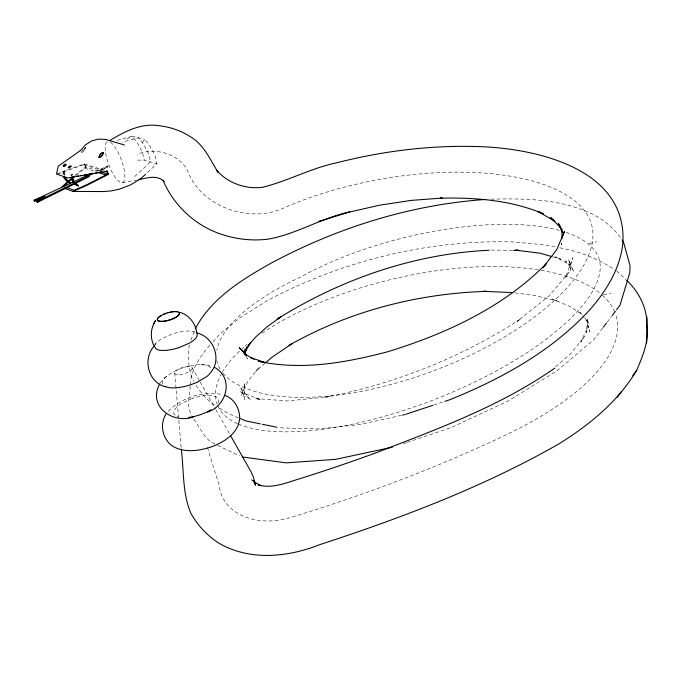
<?xml version="1.0" encoding="UTF-8"?>
<svg xmlns="http://www.w3.org/2000/svg" width="681" height="681" viewBox="0 0 681 681"><rect width="100%" height="100%" fill="white"/><g stroke="black" fill="none" stroke-linecap="round" stroke-linejoin="round"><path stroke-width="0.51" stroke-dasharray="3.4 2.55" d="M64.669 175.196A12.513 11.9 -74 0 1 64.406 172.94L64.031 171.663L62.924 172.055L62.916 173.246A11.305 10.768 -73.8 0 0 63.027 174.438M64.423 171.799L63.316 172.182L63.307 173.383A11.313 10.768 -73.8 0 0 63.418 174.574M70.994 176.03L71.011 174.821L72.526 174.566L71.011 174.821M71.403 176.166L71.411 174.957M64.031 171.663L64.014 172.804A12.505 11.9 -74 0 0 64.278 175.068M72.109 175.579L72.126 174.43M189.258 344.867C187.811 357.219 187.939 369.672 193.617 381.088M190.169 385.982C189.973 395.618 186.083 406.404 191.719 415.223M190.254 384.961C190.833 369.689 200.24 356.01 210.191 344.926M85.559 147.632L83.15 151.284A3.456 1.566 -53.2 0 1 81.66 152.059L81.856 152.238A3.456 1.566 -53.2 0 0 83.346 151.463L85.125 149.292L85.559 147.632A3.686 1.668 -53.2 0 0 85.21 147.751M190.884 340.313L194.86 329.8M81.66 152.059L81.839 151.582M81.856 152.238L82.035 151.752M154.859 345.097L155.94 343.326M82.529 150.773L83.167 149.837M142.261 142.993L144.695 139.341L149.641 145.308L155.174 155.813L156.988 163.712L146.304 173.561M160.146 383.071C165.364 375.384 174.123 371.06 182.619 367.97A25.759 9.432 -17.5 0 1 205.373 365.042L208.871 366.182L210.906 367.995A24.899 9.117 -17.5 0 1 211.323 370.387M82.639 150.118L82.971 149.658M602.6 328.097L593.679 339.785L557.084 370.736L508.494 400.777L451.699 427.353L407.408 442.318M607.06 322.258L611.529 316.418M212.966 341.853L220.61 333.375L240.265 317.576L267.25 300.636C342.211 260.746 427.719 239.738 512.691 241.908L545.37 244.896L555.653 246.99M168.284 411.222C181.921 397.517 203.764 390.307 222.73 394.716M134.676 176.541L150.569 161.916L148.756 154.093L143.257 143.691L138.345 137.775L122.231 142.21M265.156 363.16L255.843 371.281L259.155 367.246L247.773 381.292L241.449 395.15L243.832 389.217L244.428 382.833L244.513 399.807L243.228 393.133L240.121 387.072L250.421 400.011L245.713 395.023L239.763 391.575L261.181 399.917L254.881 398.487L287.637 400.973L329.476 396.674L325.569 397.227C394.827 383.871 461.488 357.499 520.633 318.98L516.998 321.458L548.869 296.133L569.052 272.323L565.213 277.839L572.917 257.665L570.831 264.339L570.746 271.268L568.669 259.163L570.542 265.743L574.202 271.506L565.46 260.976L570.337 265.198L555.432 256.822L560.778 259.163L552.963 256.907M555.645 366.761L570.542 353.822L584.596 336.516L580.765 342.151L588.299 326.063L586.29 332.737L587.771 318.07L587.797 325.024L589.814 331.69L585.651 318.419L589.388 324.071L582.459 315.524M76.051 175.34L86.223 167.194L85.091 164.181L58.668 173.681M97.962 170.948L85.542 166.981L74.876 175.485M126.828 139.094L132.123 136.251L144.695 139.341M95.587 171.527L107.836 165.96L108.168 166.811A671.33 109.564 -22.7 0 1 100.056 170.982M98.541 171.186L108.168 166.811M56.514 174.021L66.423 169.995L84.41 163.968L104.482 170.293M192.221 398.436L181.801 403.229L177.869 406.055A22.95 8.879 -17.7 0 0 174.098 414.022L175.851 415.904L178.235 416.832M403.382 443.68L406.404 442.659M433.788 405.025L444.846 401.381M117.132 140.354L132.123 136.251L137 142.108L142.474 152.416L144.27 160.163L156.988 163.712L153.14 164.504M589.269 243.449L596.871 241.772M401.526 415.333L360.07 424.51L318.538 428.936L282.036 427.932L277.456 427.293M603.528 294.813L611.044 293.247M122.239 182.695L136.6 180.039M490.95 199.192C521.697 198.418 553.764 198.605 582.74 210.046C598.463 215.485 612.032 225.488 621.583 239.125M137.553 160.112L144.27 160.163M491.299 250.063L512.41 250.302M200.657 364.658L207.909 365.161L211.825 366.421M514.938 292.881L534.764 295.486L557.109 301.07L552.129 299.027L570.516 306.688L582.357 314.809M559.765 247.824C578.935 251.383 597.62 258.371 613.879 269.233M195.132 332.158L192.119 331.272A22.482 7.678 -17.3 0 0 172.284 333.996L162.359 338.338A21.758 7.431 -17.3 0 0 154.647 345.659M83.584 164.7L102.516 170.71M84.912 168.267L95.885 171.808M238.503 417.836L229.012 413.912L217.946 407.366M217.648 445.391L239.584 455.895M214.881 443.995L209.705 441.126L204.879 436.189L193.089 417.802M214.549 405.05C206.181 399.56 199.55 391.447 194.596 382.833M582.068 314.188L579.94 312.417L581.829 314.75M252.957 480.871L251.544 479.679L252.906 480.982M616.577 270.817L625.822 279.516M85.542 166.981L84.41 163.968M191.838 367.263L199.661 381.071M200.18 381.998L215.298 408.694M215.817 409.613L229.897 434.469M246.045 356.282L247.467 358.921L246.25 356.291M207.407 447.434L219.325 485.749A59.281 44.486 -17.1 0 0 290.08 517.654A558.122 185.249 -16.5 0 0 509.175 433.329A240.614 96.064 -14.4 0 0 615.471 313.984M174.736 372.967L181.18 448.03M221.717 373.154A195.907 76.383 -13.9 0 0 217.426 383.02A204.428 73.778 -21.3 0 0 217.188 404.276M222.227 372.243A195.907 76.383 -13.9 0 1 240.308 350.357M241.023 349.693A195.907 76.383 -13.9 0 1 247.05 344.424M261.964 333.222A195.907 76.383 -13.9 0 1 513.176 267.139A240.614 96.064 -14.4 0 1 539.088 270.034M541.123 270.374A240.614 96.064 -14.4 0 1 600.685 293.758M602.362 295.196A240.614 96.064 -14.4 0 1 615.105 312.996M238.486 424.101A204.428 73.778 -21.3 0 0 452.865 391.984A204.428 73.778 -21.3 0 0 600.225 268.493A186.526 70.015 -14.2 0 0 565.358 232.144M237.541 423.684A204.428 73.778 -21.3 0 1 217.537 405.178M559.407 230.374A186.526 70.015 -14.2 0 0 301.266 276.665A195.668 71.369 -13.8 0 0 216.83 350.366M222.968 373.179A195.668 71.369 -13.8 0 0 255.46 391.626A199.729 84.648 -20.5 0 0 475.193 352.852A199.729 84.648 -20.5 0 0 591.968 226.143A201.985 86.095 -10.4 0 0 282.649 208.454A63.478 50.122 15.9 0 1 188.492 172.889A35.25 28.398 9.8 0 0 137.043 154.417M220.074 369.068A195.668 71.369 -13.8 0 1 216.847 360.521M110.331 142.278A21.801 6.742 69.7 0 1 124.853 174.94A21.801 6.742 69.7 0 1 111.965 171.901A21.801 6.742 69.7 0 1 107.641 141.639M218.243 402.948A22.95 8.879 -17.7 0 0 218.422 398.845L216.515 397.049L213.264 395.899A23.75 9.194 -17.7 0 0 192.221 398.436M162.768 384.288A24.899 9.108 -17.5 0 1 166.998 376.023M107.836 165.96A671.457 109.309 -22.7 0 1 98.09 170.974M84.282 148.654A3.686 1.668 -53.2 0 1 85.755 147.803M84.086 148.484A3.686 1.668 -53.2 0 1 84.47 148.177M561.697 242.879L561.621 244.93L561.731 242.964M179.367 374.669A9.108 3.294 -17.5 0 0 192.212 368.046A9.108 3.294 -17.5 0 0 178.848 368.864A9.108 3.294 -17.5 0 0 179.367 374.669"/><path stroke-width="1.02" d="M181.274 449.085C184.032 470.588 182.21 493.095 190.944 513.414C197.848 525.621 207.279 535.734 219.103 543.302C250.038 561.084 287.714 557.356 319.781 544.63C402.258 517.662 484.08 486.711 559.569 443.51L563.604 440.905C592.461 422.458 619.012 399.883 636.769 370.2C642.958 355.465 649.342 340.585 646.856 324.216C647.103 307.786 638.574 291.281 626.537 280.266M646.95 317.21L646.695 342.994M561.851 238.784L562.191 229.574M99.154 157.354L99.613 155.115L101.069 153.463A4.231 3.805 -26.1 0 1 103.086 152.646L102.635 154.885L101.18 156.545A4.205 3.78 -26.2 0 1 99.154 157.354L99.222 156.136M103.086 152.646L103.027 153.863M244.862 353.975L247.007 346.51M562.336 237.133L564.413 231.557L556.905 249.348L542.978 267.701M246.684 347.37L244.751 352.511L250.523 342.611L248.08 345.769M195.234 328.829C211.212 298.431 241.874 279.559 270.936 263.258C337.231 227.658 410.464 204.666 485.698 199.448M154.425 322.53C149.786 330.515 150.314 342.177 156.383 349.191L159.328 350.145A22.464 7.67 -17.3 0 0 179.58 347.438L189.71 342.96A21.766 7.431 -17.3 0 0 196.869 333.613M102.788 154.238L101.111 156.4A4.205 3.78 -26.2 0 1 99.085 157.217M99.46 155.762L101.137 153.608A4.231 3.805 -26.1 0 1 103.163 152.791M166.011 414.116C159.414 424.323 162.418 438.615 172.063 445.825C183.768 453.163 198.571 451.026 211.033 446.957C223.921 442.352 238.418 433.397 239.678 418.338C239.789 408.591 234.273 398.462 224.687 395.397M159.703 383.939C147.258 406.531 173.332 424.697 194.034 416.695M154.723 322.028L155.591 320.513L153.429 324.241M154.323 345.982C142.201 358.853 148.211 382.705 165.713 386.885M617.327 397.219L621.106 391.984M632.743 375.767L636.769 370.2M616.569 309.795L620.025 305.139L629.814 272.681L630.027 265.692L623.651 242.47L622.102 239.959M603.238 327.263L606.43 323.092M612.168 315.584L615.352 311.413M544.187 266.245L546.034 263.956C502.944 307.565 445.714 333.911 387.812 351.711C345.922 362.726 301.598 370.702 258.61 361.296L264.773 362.428L250.855 357.653L252.532 358.564M248.216 345.761L255.698 337.01L267.114 326.778L280.827 316.81L277.184 319.108C340.832 279.287 413.912 253.775 489.196 250.233M61.596 187.224L73.25 176.771M63.529 186.33L74.433 176.609M145.538 174.268L140.967 178.49L130.48 184.917L119.115 189.25L111.19 190.918L103.078 191.565L72.944 191.429L64.406 188.262M265.93 362.479L272.136 357.074L292.285 343.565L289.119 345.301C349.055 311.191 417.819 293.451 486.6 291.366L483.527 291.332L512.853 292.609M554.76 368.149C499.914 406.438 436.444 429.464 374.456 453.376C349.685 462.416 324.709 470.886 299.563 478.803C286.309 482.642 272.281 489.06 258.286 484.915M89.373 176.439A671.33 109.564 -22.7 0 1 67.547 187.411L61.571 190.391A671.33 109.564 -22.7 0 1 37.234 202.334L36.876 201.465L45.142 196.205L34.05 200.291L34.399 201.15L43.644 197.745M37.234 202.334L41.362 199.695M207.041 411.911L211.178 409.673M207.228 412.167C226.799 406.165 234.281 378.278 214.668 367.476M109.496 140.678C124.666 131.561 141.163 122.691 159.465 125.764C170.616 127.066 181.444 130.837 190.833 137.017C204.223 145.087 210.148 159.754 218.082 172.293L216.405 170.037C227.522 183.01 245.373 189.369 262.228 187.352C287.561 181.214 310.859 168.207 336.542 162.827C380.645 151.599 426.102 145.598 471.644 146.424L474.589 146.509C532.465 147.351 627.524 167.364 622.851 243.177C620.34 268.025 606.694 290.268 590.682 308.816C552.597 350.8 501.871 378.636 449.869 399.721L444.846 401.381M67.061 187.633L74.238 190.271L86.93 184.662L107.743 174.081L106.423 170.905L107.334 171.195L108.492 174.319L86.921 185.292L72.944 191.429M178.499 312.111A11.381 3.694 -17.2 0 1 175.528 317.542L173.042 318.768A11.73 3.805 -17.2 0 1 159.737 321.313L158.196 320.862A11.381 3.694 -17.2 0 1 161.312 315.414L163.806 314.196A11.637 3.78 -17.2 0 1 166.547 313.158A11.739 3.814 -17.2 0 0 163.78 314.213M34.05 200.291L92.08 173.127M34.399 201.15L39.694 198.622M320.989 220.806L319.048 221.41L349.685 211.927C321.611 217.852 296.839 233.966 268.637 239.065C251.732 241.287 234.46 239.108 218.465 233.268C193.634 224.083 173.272 204.504 162.972 180.201L164.249 181.674M206.207 412.354L200.537 414.635A23.733 9.176 -17.7 0 1 188.731 417.376M405.646 414.312L432.784 405.357M348.681 212.251L379.589 205.194L411.035 200.418L442.258 198.052L440.309 198.18C475.21 197.405 510.98 200.095 543.464 213.851L538.399 211.68L555.015 221.444L550.418 217.341L561.706 228.901M402.565 415.104L404.642 414.644M392.392 447.196L335.537 459.36L286.173 462.867L242.402 456.985M84.401 175.085L86.453 174.702M88.496 174.31L93.62 173.349M138.652 179.656C146.628 178.099 156.732 174.583 163.619 181.078M95.672 172.965L101.563 171.876M107.334 171.195L67.802 177.971L56.514 174.021L58.243 166.164L80.613 150.407L85.542 144.815L91.612 140.958L98.379 139.111L105.385 139.375L124.385 144.951M76.766 176.345L78.656 176.038M80.545 175.732L82.435 175.434M72.092 177.017L73.948 176.771M513.465 250.319L517.688 250.361M518.777 250.327L515.73 250.14L540.254 253.238L551.985 256.626M260.304 423.863L246.096 420.977L240.402 418.619M262.33 424.28L276.537 427.166M258.329 484.974L261.189 485.715L254.379 482.054M180.312 312.451C189.148 315.133 195.702 323.662 196.758 332.762M100.89 171.893L108.492 174.319M98.881 172.778L105.861 175.026M64.95 177.23A12.505 11.9 -74 0 0 65.98 179.222L70.245 183.002L68.96 182.312M72.595 176.873A12.701 12.037 -73.8 0 0 74.501 182.227L78.409 185.922L74.093 182.091A12.692 12.028 -73.8 0 1 73.531 181.112M76.987 185.411L78.409 185.922M68.849 182.499L70.245 183.002M164.632 386.204L168.037 387.438A25.742 9.415 -17.5 0 0 191.335 384.544L197.507 382.109L207.203 376.218A24.899 9.117 -17.5 0 0 210.063 373.197C222.423 360.172 213.996 336.814 196.843 332.924M76.008 184.909L77.396 185.555M69.241 182.636L66.117 180.644L64.091 177.843A11.305 10.768 -73.8 0 1 63.622 176.754M246.267 354.844L254.107 359.355M68.27 182.142L64.482 177.979A11.313 10.768 -73.8 0 1 64.014 176.89M76.417 185.053L74.229 183.529L72.186 180.695A11.475 10.887 -73.6 0 1 71.113 177.239M75.489 184.423L72.586 180.831A11.483 10.896 -73.6 0 1 71.514 177.383M68.517 181.81L66.372 179.358A12.513 11.9 -74 0 1 65.342 177.366M254.268 482.276L255.622 483.578L253.604 480.411M246.948 355.567L239.235 347.753L244.156 352.767L245.1 354.52M560.242 226.467L558.292 223.215L562.259 232.527M230.416 435.397L251.272 472.222L253.409 476.955L255.435 485.204L253.485 480.556M245.841 355.414L243.824 351.03L244.436 353.933M244.82 349.132L245.117 354.912M161.363 315.388A11.288 3.66 -17.2 0 0 158.264 320.785L159.797 321.228A11.637 3.78 -17.2 0 0 172.991 318.708L175.451 317.499A11.288 3.66 -17.2 0 0 178.396 312.111L176.856 311.685A11.637 3.78 -17.2 0 0 170.361 312.128A11.739 3.814 -17.2 0 1 176.941 311.685M73.054 180.073A12.692 12.028 -73.8 0 1 72.663 178.992M93.169 173.485A671.457 109.309 -22.7 0 1 67.206 186.56L61.222 189.531A671.457 109.309 -22.7 0 1 36.876 201.465M63.435 166.53A1.575 0.434 -31.6 0 1 64.865 165.177A1.575 0.434 -31.6 0 1 66.1 165.117M65.751 165.534A1.575 0.434 -31.6 0 1 65.47 165.772M64.431 166.394A1.575 0.434 -31.6 0 1 64.099 166.522M68.866 167.824A1.583 0.443 -31.6 0 1 71.147 166.573M169.433 312.349A11.739 3.814 -17.2 0 0 167.5 312.868A11.637 3.78 -17.2 0 1 169.416 312.341M68.977 167.56A1.583 0.434 -31.5 0 0 70.969 165.985A1.583 0.434 -31.5 0 0 68.841 166.76A1.583 0.434 -31.5 0 0 68.977 167.56M63.903 165.815A1.575 0.434 -31.6 0 0 65.768 164.257A1.575 0.434 -31.6 0 0 63.588 165.134A1.575 0.434 -31.6 0 0 63.903 165.815"/></g></svg>
